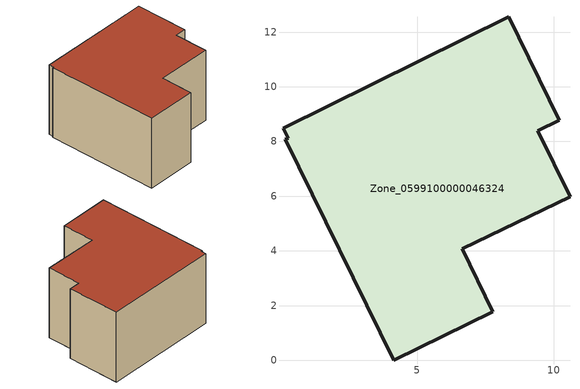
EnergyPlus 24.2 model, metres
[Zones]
Zone_0599100000046324
 floor ground (C_G): 0.09,8.49 8.35,12.56 10.2,8.78 9.41,8.4 10.59,5.98 6.65,4.07 7.76,1.77 4.14,0 0.18,8.07 0.28,8.12 z0
 wall outside (C_F): 8.35,12.56 0.09,8.49 0.28,8.12 0.18,8.07 4.14,0 7.76,1.77 6.65,4.07 10.59,5.98 9.41,8.4 10.2,8.78 8.35,12.56 z0:5.84
 roof outside (C_R): 10.2,8.78 8.35,12.56 0.09,8.49 0.28,8.12 0.18,8.07 4.14,0 7.76,1.77 6.65,4.07 10.59,5.98 9.41,8.4 z5.84
[BUILDING]
Pand.0599100000046324: North Axis=0; Terrain=City; Loads Convergence Tolerance Value=0.04; Temperature Convergence Tolerance Value=0.4; Solar Distribution=FullExterior; Maximum Number of Warmup Days=25; Minimum Number of Warmup Days=1
[Site:Location]
Rotterdam.The.Hague.AP_ZH_NLD Design_Conditions: Latitude=51.96; Longitude=4.45; Time Zone=1; Elevation=-4.5
[SITE:GROUNDTEMPERATURE:BUILDINGSURFACE]
18, 18, 18, 18, 18, 18, 18, 18, 18, 18, 18, 18
[MATERIAL] Thermal Absorptance=0.9; Solar Absorptance=0.7; Visible Absorptance=0.7
Name | Roughness | Thickness | Conductivity | Density | Specific Heat
G.TI.1946-1964 | MediumSmooth | 0.15 | 1 | 540 | 1210
F.TI.1946-1964 | Rough | 0.3 | 0.857143 | 1920 | 840
R.TI.1946-1964 | MediumRough | 0.2 | 0.277778 | 1500 | 1000
[CONSTRUCTION]
C_G: G.TI.1946-1964
C_F: F.TI.1946-1964
C_R: R.TI.1946-1964
[ZONE]
Zone_0599100000046324: Type=1; Multiplier=1; Ceiling Height=Autocalculate; Volume=Autocalculate; Floor Area=autocalculate; Part of Total Floor Area=Yes
[ZONEINFILTRATION:DESIGNFLOWRATE]
Infil_Zone_0599100000046324: Zone or ZoneList or Space or SpaceList=Zone_0599100000046324; Schedule=AlwaysOn; Design Flow Rate Calculation Method=Flow/Area; Flow Rate per Floor Area=0.003; Constant Term Coefficient=1; Temperature Term Coefficient=0; Velocity Term Coefficient=0; Velocity Squared Term Coefficient=0
[HVACTEMPLATE:ZONE:IDEALLOADSAIRSYSTEM]
Zone_0599100000046324: Maximum Heating Supply Air Temperature=50; Minimum Cooling Supply Air Temperature=13; Maximum Heating Supply Air Humidity Ratio=0.0156; Minimum Cooling Supply Air Humidity Ratio=0.0077; Heating Limit=NoLimit; Cooling Limit=NoLimit; Dehumidification Control Type=ConstantSensibleHeatRatio; Cooling Sensible Heat Ratio=0.7; Dehumidification Setpoint=60; Humidification Control Type=None; Humidification Setpoint=30; Outdoor Air Method=None; Outdoor Air Flow Rate per Person=0.00944; Outdoor Air Flow Rate per Zone Floor Area=0; Outdoor Air Flow Rate per Zone=0; Demand Controlled Ventilation Type=None; Outdoor Air Economizer Type=NoEconomizer; Heat Recovery Type=None; Sensible Heat Recovery Effectiveness=0.7; Latent Heat Recovery Effectiveness=0.65
[ZONECONTROL:THERMOSTAT]
ThermostatControl_Zone_0599100000046324: Zone or ZoneList=Zone_0599100000046324; Control Type Schedule=DualSetpointControlType; Control 1=Thermostat_Zone_0599100000046324; Temperature Difference Between Cutout And Setpoint=0
[THERMOSTATSETPOINT:DUALSETPOINT]
Thermostat_Zone_0599100000046324: Heating Setpoint Temperature Schedule=HeatingSetpoint_Zone_0599100000046324; Cooling Setpoint Temperature Schedule=CoolingSetpoint_Zone_0599100000046324
[SCHEDULE:COMPACT]
HeatingSetpoint_Zone_0599100000046324: Through: 12/31, For: AllDays, Until: 24:00, 21
CoolingSetpoint_Zone_0599100000046324: Through: 12/31, For: AllDays, Until: 24:00, 24
DualSetpointControlType: Through: 12/31, For: AllDays, Until: 24:00, 4
AlwaysOn: Through: 12/31, For: AllDays, Until: 24:00, 1
